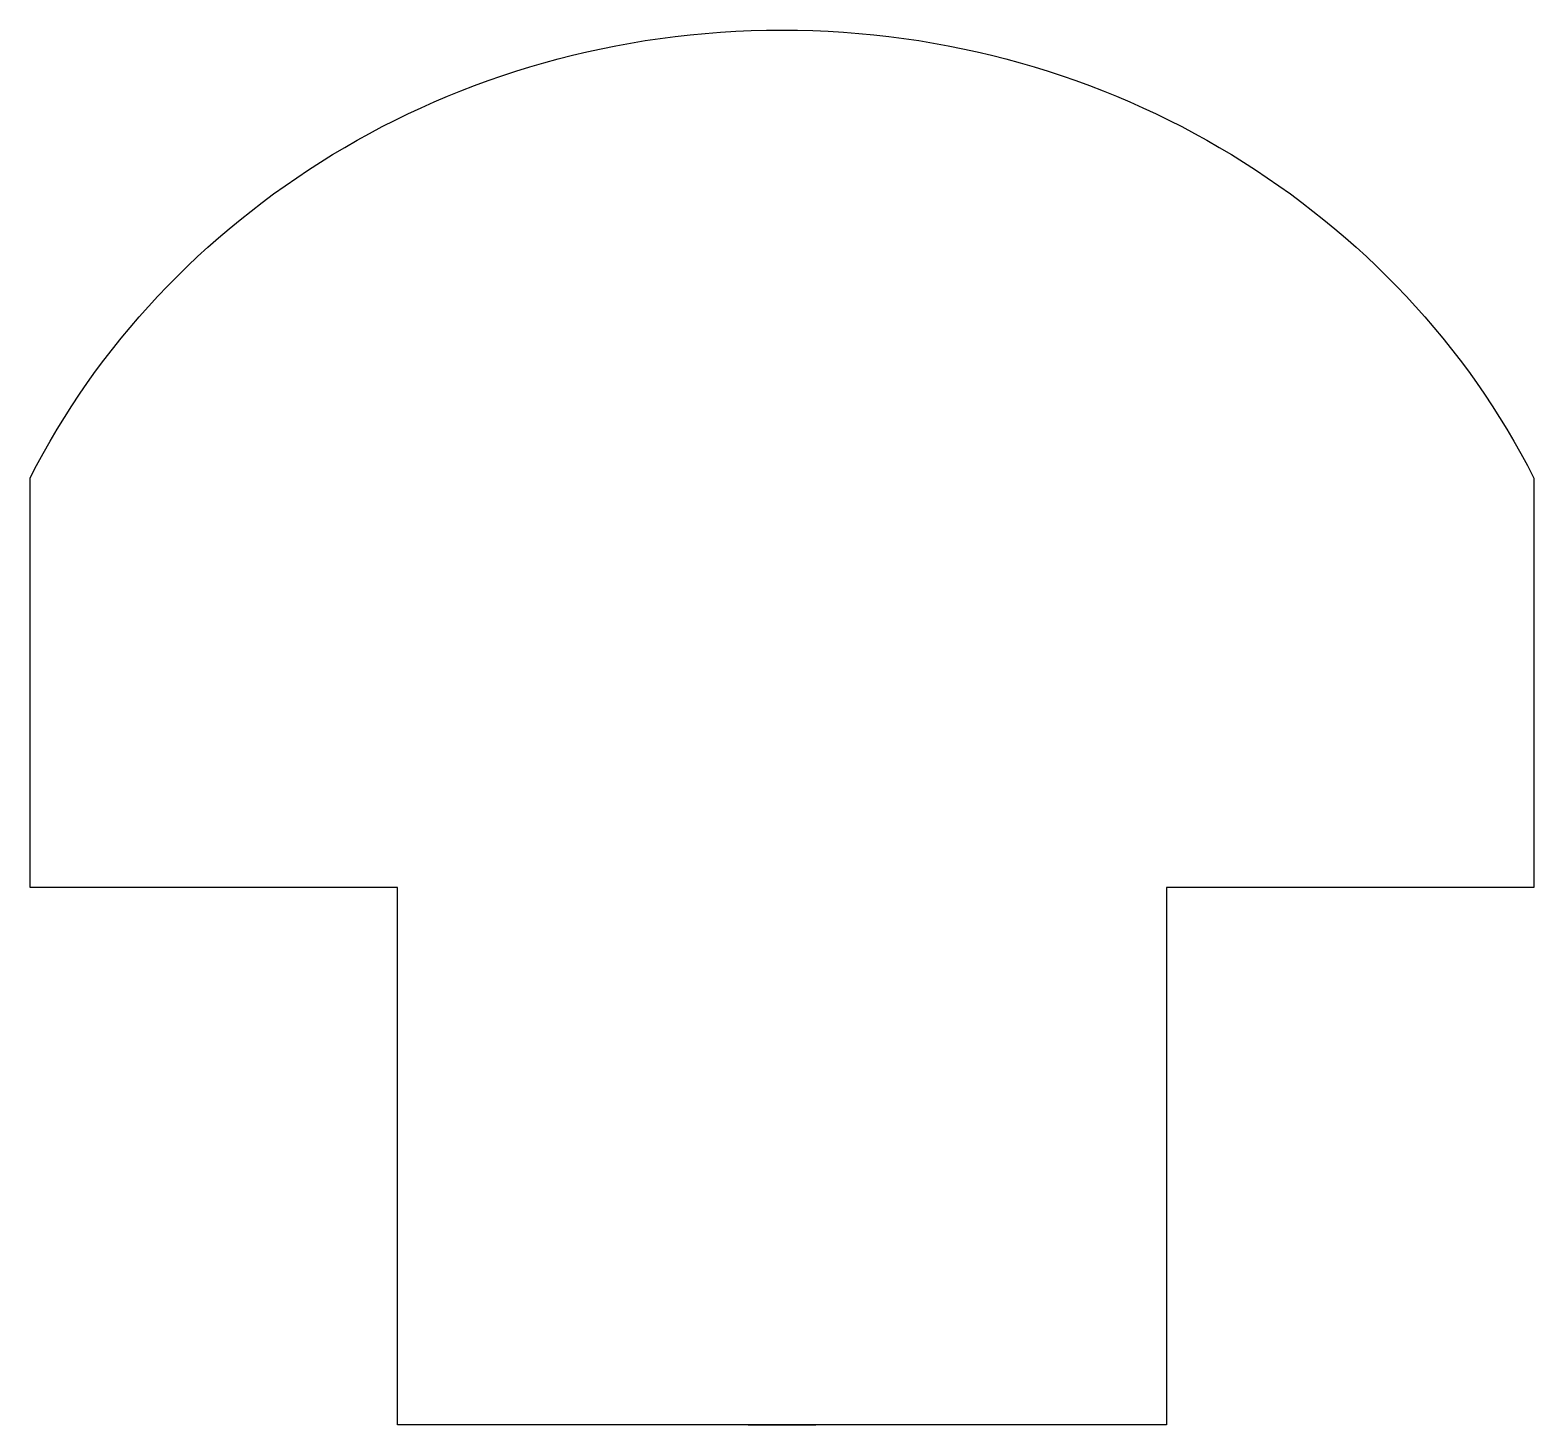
# Model space of a CAD drawing. Header units: centimetres. Extents: x -8.3 to 8.3, y -7.7 to 7.7.
import ezdxf

# ---------------------------------------------------------------- set-up
doc = ezdxf.new("R2010")
doc.units = ezdxf.units.CM
doc.header["$MEASUREMENT"] = 0
doc.layers.add('Camada 1', color=7, linetype='Continuous')

msp = doc.modelspace()

# ---------------------------------------------------------------- linework, layer by layer
at = {"layer": 'Camada 1'}
msp.add_open_spline([(-0.38943, -7.72606), (-0.38943, -7.72606), (4.24496, -7.72606), (4.24496, -7.72606), (4.24496, -7.72606), (4.24496, -7.72606), (4.24496, -1.77367), (4.24496, -1.77367), (4.24496, -1.77367), (4.24496, -1.77367), (8.31084, -1.77367), (8.31084, -1.77367), (8.31084, -1.77367), (8.31084, -1.77367), (8.31084, 2.75917), (8.31084, 2.75917), (8.31084, 2.75917), (6.81719, 5.69427), (3.6511, 7.71905), (-0.01324, 7.71905), (-0.01324, 7.71905), (-3.67759, 7.71905), (-6.84364, 5.6943), (-8.3373, 2.7592), (-8.3373, 2.7592), (-8.3373, 2.7592), (-8.3373, -1.77364), (-8.3373, -1.77364), (-8.3373, -1.77364), (-8.3373, -1.77364), (-4.27145, -1.77365), (-4.27145, -1.77365), (-4.27145, -1.77365), (-4.27145, -1.77365), (-4.27145, -7.72606), (-4.27145, -7.72606), (-4.27145, -7.72606), (-4.27145, -7.72606), (0.36297, -7.72606), (0.36297, -7.72606), (0.36297, -7.72606), (0.36297, -7.72606), (-0.38943, -7.72606), (-0.38943, -7.72606)], degree=3, knots=[0, 0, 0, 0, 0.08333333, 0.08333333, 0.08333333, 0.08333333, 0.16666667, 0.16666667, 0.16666667, 0.16666667, 0.25, 0.25, 0.25, 0.25, 0.33333333, 0.33333333, 0.33333333, 0.33333333, 0.41666667, 0.41666667, 0.41666667, 0.41666667, 0.5, 0.5, 0.5, 0.5, 0.58333333, 0.58333333, 0.58333333, 0.58333333, 0.66666667, 0.66666667, 0.66666667, 0.66666667, 0.75, 0.75, 0.75, 0.75, 0.83333333, 0.83333333, 0.83333333, 0.83333333, 1, 1, 1, 1], dxfattribs=at)

doc.saveas('drawing.dxf')
